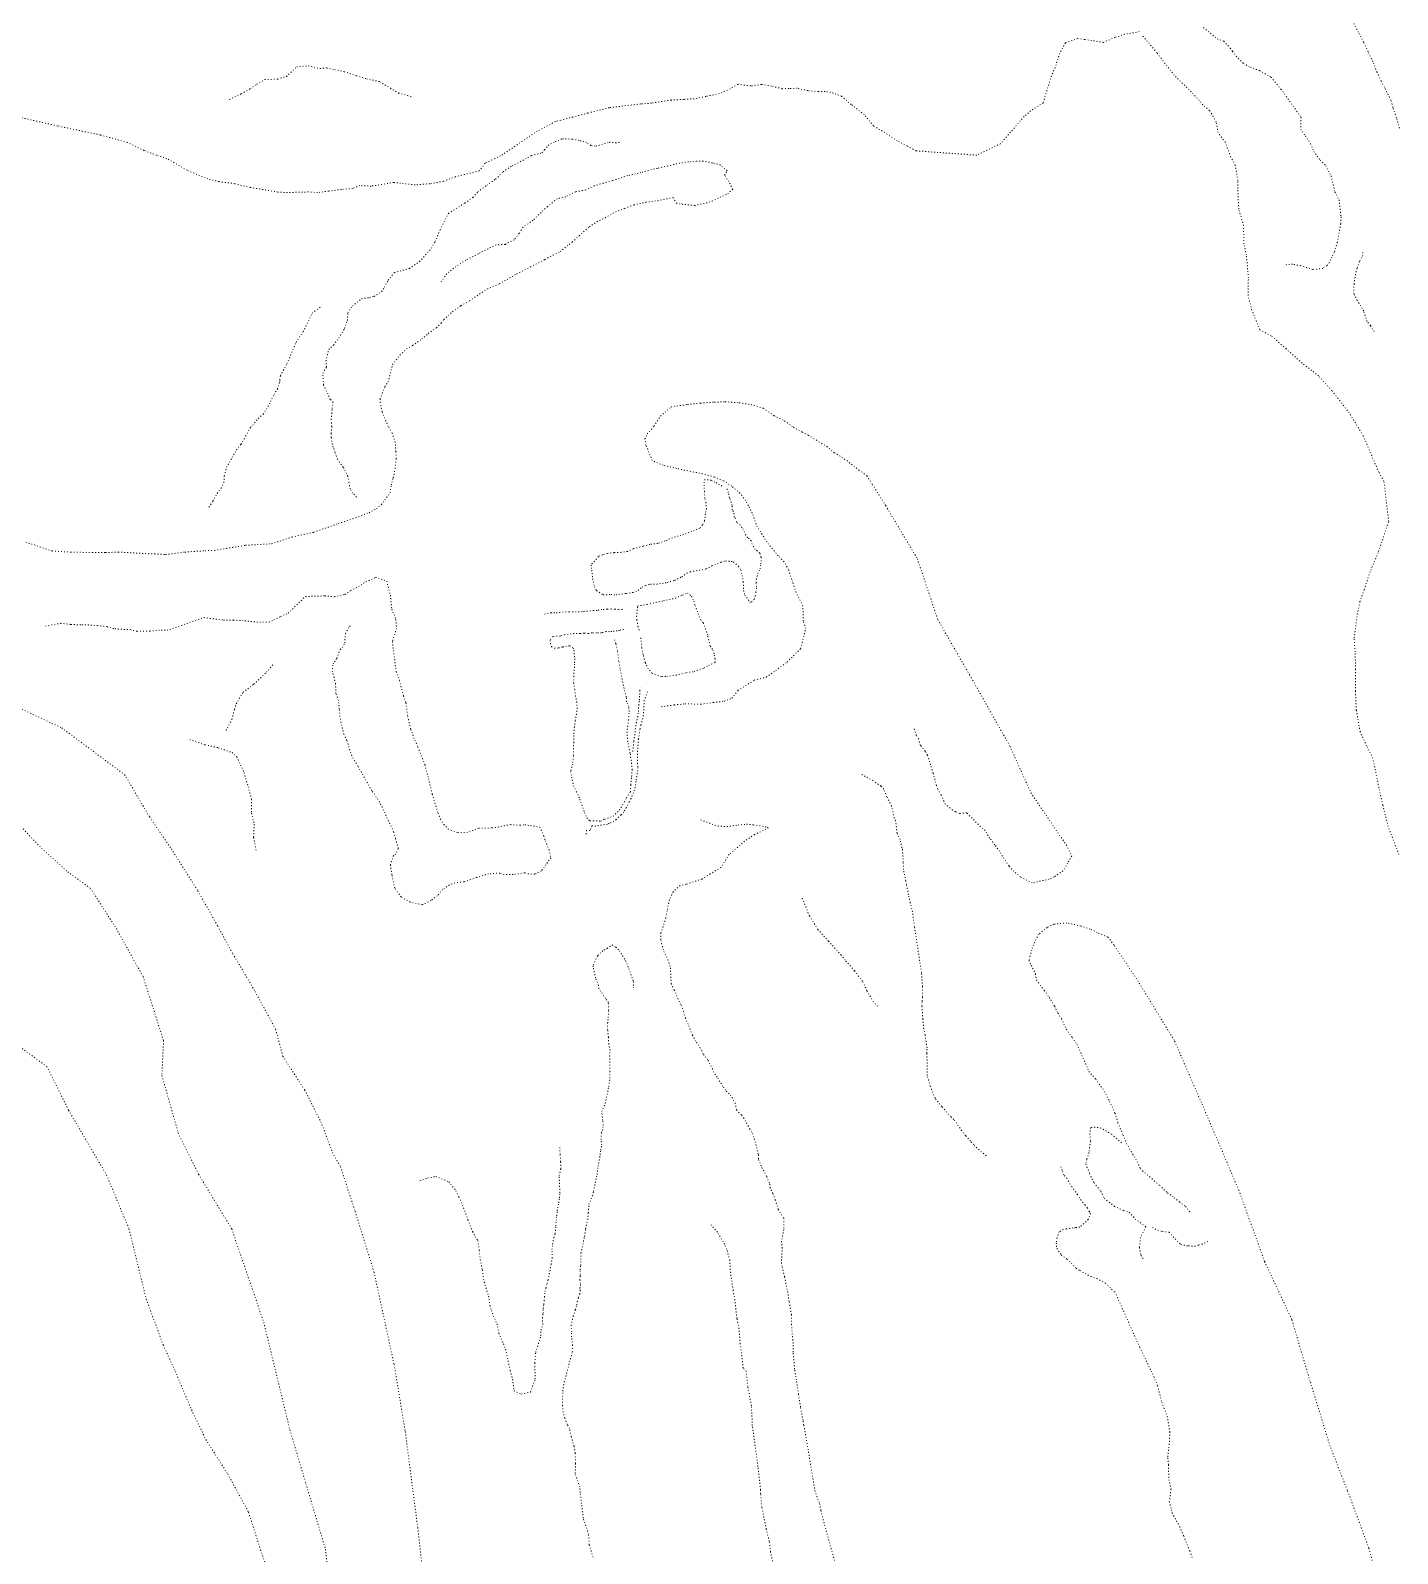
# Model space of a CAD drawing. Extents: x 682410 to 689460, y 7661803 to 7669124.
# Drawn here: x 687582.7 to 687742.1, y 7667044 to 7667221.7 of the extents above; entities that cross this region are included whole.
import ezdxf

# ---------------------------------------------------------------- set-up
doc = ezdxf.new("R2010")
doc.units = 0
doc.header["$MEASUREMENT"] = 0
doc.linetypes.add('DOT', pattern=[0.25, 0, -0.25])
doc.layers.add('02 TOE_Line', color=1, linetype='DOT', lineweight=20)

msp = doc.modelspace()

# ---------------------------------------------------------------- linework, layer by layer
at = {"layer": '02 TOE_Line'}
for points in [[(687712.01, 7667221.6, 4209.23), (687710.31, 7667221.29, 4209.42), (687709.17, 7667220.93, 4209.54), (687707.82, 7667220.35, 4209.76), (687705.62, 7667220.69, 4209.64), (687704.83, 7667220.79, 4209.58), (687703.38, 7667220.28, 4209.2), (687702.72, 7667219.06, 4209.08), (687702.19, 7667217.41, 4208.86), (687701.75, 7667216.43, 4208.77), (687700.79, 7667213.29, 4208.5), (687699.33, 7667212.36, 4208.41), (687698.58, 7667211.71, 4208.23), (687695.83, 7667208.53, 4208.05), (687693.05, 7667207.19, 4207.94), (687688.19, 7667207.53, 4208), (687685.96, 7667207.7, 4207.87), (687684.94, 7667208.26, 4207.87), (687683.77, 7667208.85, 4207.91), (687682.33, 7667209.82, 4207.79), (687680.99, 7667210.62, 4207.76), (687679.93, 7667211.93, 4207.81), (687678.41, 7667213.1, 4207.91), (687677.27, 7667214.06, 4208.11), (687676, 7667214.54, 4208.03), (687675.35, 7667214.62, 4208.16), (687674.56, 7667214.6, 4208.15), (687673.34, 7667214.72, 4207.91), (687672.11, 7667214.99, 4207.84), (687671.36, 7667214.97, 4207.74), (687671.14, 7667214.98, 4207.71), (687670.32, 7667214.94, 4207.75), (687669.11, 7667215.25, 4207.82), (687667.93, 7667215.44, 4207.99), (687666.68, 7667215.26, 4207.85), (687665.17, 7667215.47, 4207.69), (687664.29, 7667214.92, 4207.3), (687663.01, 7667214.37, 4206.96), (687661.45, 7667214.04, 4206.67), (687660.07, 7667213.77, 4206.48), (687658.88, 7667213.7, 4206.27), (687657.38, 7667213.62, 4206.19), (687655.09, 7667213.26, 4206.18), (687653.85, 7667213.16, 4206.07), (687652.1, 7667212.97, 4206.15), (687650.17, 7667212.73, 4206.07), (687647.68, 7667212.1, 4206.1), (687645.93, 7667211.64, 4205.94), (687644.52, 7667211.27, 4205.28), (687643.9, 7667211.11, 4205.09), (687641.79, 7667209.99, 4205.05), (687637.51, 7667207.12, 4204.59), (687636.83, 7667206.79, 4204.45), (687635.7, 7667206.24, 4204.22), (687635.02, 7667205.36, 4204.02), (687632.24, 7667204.67, 4203.87), (687630.83, 7667204.14, 4203.71), (687629.24, 7667203.86, 4203.6), (687627.54, 7667203.71, 4203.52), (687625.85, 7667203.91, 4203.29), (687625.05, 7667204, 4203.28), (687622.39, 7667203.57, 4203.51), (687621.09, 7667203.64, 4203.09), (687620.24, 7667203.31, 4202.96), (687618.94, 7667203.18, 4202.69), (687617.47, 7667203, 4202.63), (687616.16, 7667202.82, 4202.59), (687615.09, 7667202.9, 4202.4), (687612.65, 7667202.83, 4202.49), (687611.52, 7667202.88, 4202.44), (687608.3, 7667203.42, 4202.34), (687606.49, 7667203.86, 4202.27), (687604.67, 7667204.1, 4202.26), (687603.37, 7667204.41, 4201.91), (687600.94, 7667205.42, 4201.97), (687598.57, 7667206.81, 4201.75), (687597.38, 7667207.17, 4201.77), (687595.91, 7667207.75, 4201.72), (687593.98, 7667208.67, 4201.71), (687590.82, 7667209.55, 4201.35), (687585.83, 7667210.6, 4200.93), (687578.66, 7667212.23, 4200.85)], [(687742.28, 7667125.59, 4211.6), (687741.04, 7667128.86, 4211.49), (687740.4, 7667131.38, 4211.28), (687739.96, 7667133.39, 4211.12), (687739.25, 7667136.82, 4210.8), (687738.52, 7667138.26, 4210.79), (687737.77, 7667139.91, 4210.69), (687737.32, 7667142.44, 4210.53), (687737.22, 7667144.65, 4210.32), (687737.24, 7667147.19, 4210.38), (687737.18, 7667149.23, 4210.44), (687737.07, 7667150.84, 4210.06), (687737.44, 7667153.61, 4209.9), (687737.75, 7667155.08, 4210.02), (687738.23, 7667156.51, 4210.25), (687739, 7667158.77, 4210.21), (687739.92, 7667160.96, 4209.8), (687741.1, 7667164.46, 4209.56), (687740.54, 7667169.16, 4209.23), (687739.95, 7667170.19, 4209.69), (687738.12, 7667174.45, 4209.7), (687736.5, 7667177.13, 4209.4), (687734.48, 7667179.71, 4209.2), (687732.92, 7667181.44, 4209.04), (687730.99, 7667182.93, 4209.11), (687729.13, 7667184.6, 4208.87), (687727.4, 7667186.11, 4208.6), (687726.05, 7667186.82, 4208.73), (687725.14, 7667189.11, 4208.58), (687724.69, 7667190.82, 4208.71), (687724.73, 7667192.86, 4208.11), (687724.51, 7667195.55, 4208.23), (687724.2, 7667196.83, 4208.35), (687724.17, 7667198.97, 4208.43), (687723.61, 7667200.89, 4208.91), (687723.49, 7667203.31, 4209.12), (687723.52, 7667204.23, 4208.98), (687723.19, 7667206.01, 4209), (687722.67, 7667206.99, 4208.99), (687722.04, 7667208.7, 4209.17), (687721.2, 7667209.82, 4209.12), (687720.97, 7667211.07, 4208.99), (687720.21, 7667212.41, 4209.09), (687719.41, 7667213.07, 4209.08), (687719.01, 7667213.57, 4209.24), (687717.56, 7667215.08, 4209), (687716.08, 7667216.51, 4209.11), (687714.07, 7667219.13, 4209.38), (687712.34, 7667221.19, 4209.21)], [(687719.49, 7667222.07, 4212.38), (687721.1, 7667220.77, 4213.18), (687721.88, 7667220.49, 4213.23), (687722.62, 7667219.68, 4212.82), (687722.88, 7667219.3, 4212.52), (687723.56, 7667218.47, 4212.11), (687724.17, 7667217.88, 4212.27), (687724.96, 7667217.44, 4212.84), (687726.04, 7667217.05, 4213.53), (687727.37, 7667216.28, 4214.36), (687728.53, 7667214.9, 4214.4), (687730.87, 7667211.62, 4214.63), (687730.84, 7667210.24, 4214.27), (687731.38, 7667209.43, 4214.28), (687731.98, 7667208.53, 4213.96), (687732.36, 7667207.63, 4213.67), (687733.1, 7667206.62, 4213.63), (687733.77, 7667205.96, 4213.77), (687734.37, 7667204.77, 4213.99), (687734.83, 7667202.88, 4213.87), (687735.31, 7667201.96, 4213.94), (687735.55, 7667199.99, 4213.51), (687735.51, 7667199.16, 4213.3), (687735.1, 7667197.02, 4212.25), (687734.75, 7667195.85, 4211.66), (687734.47, 7667195.3, 4211.37), (687734.17, 7667194.65, 4211.23), (687733.87, 7667194.28, 4211.23), (687733.42, 7667193.97, 4211.15), (687732.24, 7667193.86, 4210.7), (687730.83, 7667194.29, 4209.76), (687729.88, 7667194.46, 4209.23), (687729.13, 7667194.41, 4209.08)], [(687737.03, 7667222.56, 4219.7), (687737.65, 7667221.38, 4219.69), (687738.21, 7667220.31, 4219.68), (687738.75, 7667219.13, 4219.69), (687739.31, 7667217.94, 4219.67), (687739.71, 7667216.9, 4219.66), (687740.22, 7667215.83, 4219.63), (687740.69, 7667214.96, 4219.55), (687741.38, 7667213.54, 4219.5), (687741.62, 7667212.67, 4219.5), (687742.03, 7667211.45, 4219.48), (687742.37, 7667210.34, 4219.46)], [(687605.86, 7667213.7, 4210.2), (687607.25, 7667214.34, 4210.41), (687608.32, 7667214.95, 4210.49), (687609.08, 7667215.47, 4210.34), (687609.99, 7667216.01, 4210.18), (687611.51, 7667216.06, 4210.68), (687612.52, 7667216.38, 4210.72), (687613.73, 7667217.49, 4209.88), (687615.07, 7667217.61, 4209.79), (687616.44, 7667217.29, 4210.17), (687617.24, 7667217.36, 4209.92), (687618.16, 7667217.17, 4209.85), (687619.26, 7667216.93, 4209.7), (687620.7, 7667216.46, 4209.82), (687621.9, 7667216.09, 4210.11), (687623.43, 7667215.76, 4210.17), (687624.65, 7667214.99, 4210.41), (687625.61, 7667214.44, 4210.55), (687626.64, 7667214.16, 4210.7), (687627.3, 7667213.93, 4210.79)], [(687620.7, 7667167.29, 4203.65), (687620.28, 7667167.76, 4203.64), (687619.96, 7667168.24, 4203.63), (687619.82, 7667168.99, 4203.61), (687619.67, 7667169.72, 4203.69), (687619.39, 7667170.34, 4203.67), (687619.14, 7667170.78, 4203.64), (687618.72, 7667171.36, 4203.62), (687618.48, 7667171.72, 4203.58), (687618.19, 7667172.53, 4203.59), (687617.98, 7667173.13, 4203.56), (687617.89, 7667173.43, 4203.54), (687617.75, 7667174.25, 4203.56), (687617.75, 7667174.72, 4203.59), (687617.82, 7667175.55, 4203.57), (687617.77, 7667175.95, 4203.56), (687617.73, 7667176.32, 4203.56), (687617.82, 7667177.06, 4203.57), (687617.85, 7667177.62, 4203.65), (687617.96, 7667178.33, 4203.39), (687617.64, 7667178.7, 4203.26), (687616.86, 7667180.39, 4202.81), (687616.76, 7667181.75, 4203.04), (687617.2, 7667182.46, 4202.6), (687617.14, 7667183.16, 4202.73), (687617.29, 7667183.87, 4202.64), (687617.46, 7667184.51, 4202.97), (687618.02, 7667185.03, 4202.91), (687618.43, 7667185.59, 4202.71), (687618.84, 7667186.16, 4202.7), (687619.31, 7667186.97, 4202.96), (687619.64, 7667187.9, 4203.07), (687619.69, 7667188.8, 4203.05), (687620.22, 7667189.6, 4202.99), (687621.3, 7667190.44, 4202.94), (687622.23, 7667190.58, 4202.99), (687622.75, 7667190.71, 4203.03), (687623.63, 7667191.26, 4203.06), (687623.96, 7667191.79, 4203.1), (687624.39, 7667192.6, 4203.16), (687625.11, 7667193.48, 4203.2), (687626.87, 7667193.97, 4203.49), (687628.05, 7667194.77, 4203.54), (687629.44, 7667196.33, 4203.52), (687629.86, 7667197.1, 4203.74), (687630.45, 7667198.48, 4203.71), (687631.43, 7667200.4, 4203.71), (687633.35, 7667201.6, 4203.86), (687634.27, 7667202.25, 4203.99), (687634.86, 7667202.9, 4204.16), (687635.89, 7667203.69, 4204.26), (687636.93, 7667204.39, 4204.36), (687637.8, 7667205.25, 4204.51), (687638.85, 7667205.95, 4204.65), (687640.09, 7667206.58, 4204.73), (687641.1, 7667207.14, 4204.86), (687642.33, 7667207.45, 4205.03), (687642.63, 7667207.82, 4204.98), (687643.06, 7667208.33, 4205.02), (687643.89, 7667208.79, 4205.08), (687644.74, 7667209.11, 4205.01), (687645.89, 7667209.06, 4205.13), (687646.79, 7667208.87, 4205.23), (687647.46, 7667208.71, 4205.32), (687647.65, 7667208.56, 4205.34), (687648.08, 7667208.31, 4205.37), (687648.64, 7667208.23, 4205.5), (687650.18, 7667208.71, 4205.57), (687650.93, 7667208.61, 4205.78), (687651.55, 7667208.7, 4205.88)], [(687582.11, 7667162.04, 4194.1), (687585.19, 7667161.01, 4194.63), (687587.36, 7667160.88, 4195.11), (687589.88, 7667160.82, 4195.64), (687591.44, 7667160.82, 4196.06), (687592.9, 7667160.88, 4196.26), (687596.4, 7667160.68, 4196.98), (687597.14, 7667160.66, 4197.15), (687598.43, 7667160.6, 4197.46), (687600.68, 7667160.87, 4197.96), (687603.03, 7667161.04, 4198.39), (687604.13, 7667161.07, 4198.62), (687607.75, 7667161.67, 4199.35), (687610.79, 7667161.84, 4199.89), (687613.19, 7667162.63, 4200.44), (687615.72, 7667163.19, 4200.94), (687618.59, 7667164.2, 4201.66), (687620.59, 7667164.89, 4201.83), (687622.16, 7667165.47, 4202.04), (687623.05, 7667165.95, 4202.2), (687623.58, 7667166.41, 4202.38), (687624.61, 7667167.78, 4202.7), (687624.74, 7667168.69, 4202.78), (687624.98, 7667169.55, 4202.98), (687625.21, 7667170.62, 4203.24), (687625.32, 7667171.79, 4203.39), (687625.29, 7667172.63, 4203.53), (687625.22, 7667173.67, 4203.71), (687624.85, 7667174.75, 4203.95), (687624.41, 7667175.53, 4204.16), (687623.99, 7667176.49, 4204.1), (687623.68, 7667177.25, 4204.08), (687623.47, 7667178.31, 4204.04), (687623.44, 7667178.74, 4204.04), (687624.02, 7667180.18, 4203.93), (687624.38, 7667180.73, 4203.96), (687624.91, 7667182.75, 4204.08), (687625.76, 7667183.87, 4204.14), (687626.54, 7667184.58, 4204.21), (687627.25, 7667184.99, 4204.29), (687628.33, 7667185.74, 4204.46), (687629.07, 7667186.4, 4204.6), (687630.02, 7667187.04, 4204.54), (687630.58, 7667187.6, 4204.59), (687630.89, 7667188.01, 4204.63), (687631.91, 7667188.92, 4204.68), (687632.88, 7667189.62, 4204.75), (687633.89, 7667190.19, 4204.89), (687635.04, 7667190.98, 4205.01), (687635.96, 7667191.58, 4205.09), (687637.37, 7667192.18, 4205.22), (687638.26, 7667192.69, 4205.22), (687639.38, 7667193.33, 4205.38), (687640.99, 7667194.15, 4205.53), (687642.68, 7667195.02, 4205.55), (687643.62, 7667195.52, 4205.64), (687644.47, 7667195.94, 4205.6), (687645.51, 7667196.77, 4205.57), (687645.87, 7667197.05, 4205.53), (687646.66, 7667197.79, 4205.59), (687647.87, 7667198.83, 4205.75), (687648.74, 7667199.43, 4205.77), (687649.7, 7667199.89, 4205.86), (687650.91, 7667200.57, 4206.02), (687651.97, 7667200.98, 4206.14), (687653.05, 7667201.39, 4206.24), (687654.44, 7667201.69, 4206.33), (687655.83, 7667201.88, 4206.4), (687657.62, 7667202.24, 4206.67), (687658.02, 7667201.57, 4206.62), (687658.66, 7667201.47, 4206.56), (687660.13, 7667201.31, 4206.56), (687661.49, 7667201.61, 4206.56), (687662.18, 7667201.82, 4206.5), (687663.11, 7667202.28, 4206.66), (687664, 7667202.66, 4206.67), (687664.59, 7667203.22, 4206.66), (687664.13, 7667204.1, 4206.59), (687663.64, 7667204.84, 4206.66), (687663.94, 7667205.36, 4207.03), (687663.13, 7667206.05, 4206.89), (687662.21, 7667206.29, 4206.89), (687661.12, 7667206.5, 4207.22), (687660.37, 7667206.47, 4207.4), (687659.43, 7667206.41, 4207.39), (687658.42, 7667206.27, 4207.34), (687657.02, 7667205.93, 4207.24), (687655.79, 7667205.65, 4207.33), (687655.11, 7667205.51, 4207.3), (687653.88, 7667205.16, 4207.12), (687653.26, 7667205, 4207.1), (687652.32, 7667204.8, 4206.97), (687651.34, 7667204.48, 4206.87), (687650.56, 7667204.22, 4206.83), (687649.48, 7667203.92, 4206.6), (687648.43, 7667203.63, 4206.5), (687647.43, 7667203.13, 4206.42), (687646.25, 7667202.92, 4206.2), (687645.1, 7667202.32, 4206.06), (687644.1, 7667202.11, 4205.86), (687642.97, 7667201.19, 4205.75), (687642.69, 7667200.96, 4205.69), (687642.22, 7667200.49, 4205.78), (687641.28, 7667199.6, 4205.71), (687640.12, 7667198.78, 4205.53), (687639.67, 7667198.05, 4205.55), (687639.08, 7667197.31, 4205.73), (687638.04, 7667196.77, 4205.7), (687636.98, 7667196.73, 4205.53), (687634.92, 7667195.69, 4205.7), (687633.45, 7667194.94, 4205.48), (687632.02, 7667193.99, 4205.31), (687631.23, 7667193.34, 4205.33), (687630.56, 7667192.42, 4205.47)], [(687739.4, 7667186.6, 4218.24), (687738.96, 7667187.32, 4218.16), (687738.56, 7667187.79, 4218.15), (687738.18, 7667189, 4218.07), (687737.42, 7667190.25, 4217.82), (687737.02, 7667191.03, 4217.88), (687737.06, 7667192.16, 4217.92), (687737.21, 7667193.2, 4218), (687737.41, 7667194.02, 4218.24), (687737.73, 7667194.85, 4218.27), (687738.03, 7667195.4, 4218.41), (687738.13, 7667196.11, 4218.41)], [(687603.49, 7667166.11, 4201.58), (687603.95, 7667166.83, 4201.66), (687604.46, 7667167.73, 4201.7), (687604.9, 7667168.34, 4201.7), (687605.22, 7667168.96, 4201.79), (687605.28, 7667169.77, 4201.87), (687605.54, 7667170.77, 4201.83), (687606.19, 7667171.92, 4201.79), (687606.7, 7667172.79, 4201.79), (687607.22, 7667173.45, 4201.84), (687607.6, 7667174.09, 4201.87), (687607.93, 7667174.71, 4201.99), (687608.36, 7667175.44, 4202.06), (687609.24, 7667176.46, 4202.07), (687609.82, 7667176.97, 4202.02), (687610.2, 7667177.56, 4202.08), (687610.68, 7667178.43, 4202.11), (687611.08, 7667179.27, 4202.17), (687611.47, 7667179.89, 4202.24), (687611.77, 7667180.8, 4202.16), (687611.76, 7667180.97, 4202.18), (687611.82, 7667181.46, 4202.19), (687612.59, 7667182.87, 4202.24), (687613.66, 7667185.35, 4202.32), (687614.46, 7667186.59, 4202.44), (687615.54, 7667188.75, 4202.55), (687616.65, 7667189.61, 4202.6)], [(687656.25, 7667142.83, 4202.26), (687657.76, 7667143.04, 4202.34), (687659.03, 7667143.17, 4202.4), (687660.86, 7667143.14, 4202.46), (687662.32, 7667143.31, 4202.26), (687663.6, 7667143.49, 4202.17), (687664.48, 7667143.82, 4202.32), (687665.19, 7667144.74, 4202.47), (687667.1, 7667145.93, 4202.63), (687668.5, 7667146.29, 4203.02), (687669.61, 7667147.06, 4202.94), (687670.93, 7667148.05, 4202.65), (687672.52, 7667149.62, 4202.63), (687673.1, 7667151.95, 4202.51), (687672.82, 7667152.82, 4202.45), (687672.76, 7667154.59, 4202.45), (687671.99, 7667156.17, 4202.67), (687671.58, 7667157.36, 4202.68), (687671.1, 7667158.83, 4202.66), (687670.55, 7667159.76, 4202.48), (687669.88, 7667160.46, 4202.42), (687668.57, 7667162.06, 4202.67), (687667.45, 7667163.82, 4203.06), (687666.84, 7667165.43, 4203.56), (687666.41, 7667166.31, 4203.59), (687666.09, 7667166.91, 4203.62), (687665.43, 7667167.75, 4203.56), (687664.47, 7667168.56, 4203.48), (687663.51, 7667169.19, 4203.51), (687662.43, 7667169.64, 4203.55), (687661.07, 7667170.01, 4203.66), (687659.68, 7667170.29, 4203.82), (687658.06, 7667170.63, 4203.88), (687656.47, 7667171.01, 4204.11), (687655.2, 7667171.56, 4204.14), (687654.46, 7667173.35, 4204.52), (687654.35, 7667174.08, 4204.73), (687654.62, 7667174.66, 4205), (687655.39, 7667175.58, 4205.35), (687656.16, 7667176.73, 4205.65), (687657.39, 7667177.82, 4205.92), (687659.31, 7667178.1, 4206.28), (687660.83, 7667178.26, 4206.48), (687662.46, 7667178.37, 4206.71), (687663.71, 7667178.42, 4206.89), (687665.35, 7667178.3, 4207.13), (687667.06, 7667178.01, 4207.3), (687668.17, 7667177.65, 4207.39), (687669.43, 7667176.77, 4207.67), (687670.63, 7667176.18, 4207.71), (687671.68, 7667175.44, 4207.8), (687672.7, 7667174.88, 4207.89), (687673.4, 7667174.51, 4207.97), (687674.34, 7667173.94, 4208.06), (687675.55, 7667173.2, 4208.22), (687676.43, 7667172.46, 4208.25), (687677.32, 7667171.97, 4208.48), (687679.31, 7667170.45, 4208.58), (687680.23, 7667169.78, 4208.61), (687680.88, 7667168.78, 4208.76), (687681.63, 7667167.56, 4208.79), (687682.43, 7667166.29, 4209.15), (687686.12, 7667160.1, 4209.61), (687688.51, 7667152.99, 4210.2), (687692.39, 7667146.24, 4210.86), (687696.93, 7667138.21, 4211.51), (687699.36, 7667132.79, 4211.9), (687703.5, 7667126.69, 4212.03), (687704.13, 7667125.41, 4212.15), (687703.64, 7667124.58, 4212.24), (687703.3, 7667123.97, 4212.3), (687703.1, 7667123.68, 4212.31), (687702.07, 7667122.98, 4212.49), (687701.51, 7667122.71, 4212.61), (687699.51, 7667122.28, 4213.11), (687698.14, 7667122.98, 4212.95), (687697.37, 7667123.63, 4212.95), (687696.81, 7667124.26, 4212.99), (687696.04, 7667125.39, 4212.71), (687695.7, 7667125.97, 4212.62), (687695.16, 7667126.74, 4212.65), (687694.54, 7667127.51, 4212.6), (687694.03, 7667128.39, 4212.56), (687693.48, 7667128.84, 4212.59), (687691.89, 7667130.45, 4212.53), (687691.04, 7667130.39, 4212.47), (687690.55, 7667130.58, 4212.54), (687690.2, 7667130.79, 4212.56), (687689.37, 7667131.47, 4212.56), (687688.89, 7667132.55, 4212.34), (687688.5, 7667133.25, 4212.51), (687688.35, 7667133.65, 4212.45), (687688.17, 7667134.31, 4212.43), (687687.95, 7667135.11, 4212.54), (687687.66, 7667136.07, 4212.44), (687687.29, 7667137.2, 4212.43), (687687.03, 7667137.66, 4212.4), (687686.48, 7667138.33, 4212.55), (687686.25, 7667139.09, 4212.41), (687685.99, 7667139.48, 4212.42), (687685.71, 7667140.44, 4212.45)], [(687663.33, 7667168.58, 4203.56), (687662.51, 7667169.05, 4203.63), (687662.05, 7667169.26, 4203.67), (687661.34, 7667169.36, 4203.7), (687661.27, 7667169.05, 4203.66), (687661.24, 7667168.38, 4203.56), (687661.29, 7667167.96, 4203.55), (687661.34, 7667167.09, 4203.4), (687661.46, 7667166.69, 4203.28), (687661.51, 7667165.96, 4203.17), (687661.39, 7667165.34, 4203.11), (687661.38, 7667164.97, 4203.09), (687661.28, 7667164.5, 4203.08), (687661.06, 7667164.04, 4203.03), (687660.74, 7667163.65, 4203.01), (687659.81, 7667163.31, 4202.98), (687658.87, 7667162.93, 4203.05), (687658.23, 7667162.75, 4203.05), (687657.24, 7667162.42, 4203.08), (687656.69, 7667162.18, 4203.09), (687655.84, 7667161.89, 4203.07), (687654.93, 7667161.77, 4203.13), (687654.12, 7667161.57, 4203.06), (687652.97, 7667161.27, 4203.03), (687652.31, 7667160.96, 4202.99), (687651.57, 7667160.85, 4203.03), (687650.74, 7667160.81, 4202.91), (687649.95, 7667160.73, 4202.9), (687649.42, 7667160.56, 4202.9), (687648.91, 7667160.36, 4202.89), (687648.06, 7667159.39, 4202.84), (687648.15, 7667158.75, 4202.81), (687648.25, 7667157.75, 4202.75), (687648.45, 7667156.84, 4202.6), (687648.71, 7667156.38, 4202.55), (687649.48, 7667155.88, 4202.47), (687650.4, 7667155.94, 4202.51), (687650.97, 7667155.89, 4202.49), (687652.17, 7667156.05, 4202.45), (687652.94, 7667156.17, 4202.47), (687653.57, 7667156.41, 4202.51), (687654.02, 7667156.8, 4202.62), (687654.43, 7667156.99, 4202.68), (687654.99, 7667157.15, 4202.75), (687655.7, 7667157.12, 4202.7), (687656.36, 7667157.23, 4202.71), (687656.95, 7667157.33, 4202.73), (687657.81, 7667157.58, 4202.72), (687658.64, 7667157.99, 4202.76), (687659.2, 7667158.4, 4202.85), (687659.63, 7667158.57, 4202.88), (687661.5, 7667158.91, 4202.84), (687662.16, 7667159.27, 4202.88), (687663.21, 7667159.69, 4202.84), (687663.74, 7667159.84, 4202.83), (687664.16, 7667159.81, 4202.82), (687664.42, 7667159.78, 4202.81), (687664.69, 7667159.75, 4202.75), (687665.25, 7667159.22, 4202.7), (687665.54, 7667158.77, 4202.65), (687665.69, 7667158.16, 4202.58), (687665.81, 7667157.4, 4202.5), (687665.85, 7667156.39, 4202.44), (687665.99, 7667155.87, 4202.45), (687666.23, 7667155.59, 4202.45), (687666.56, 7667155.05, 4202.5), (687666.77, 7667155.04, 4202.5), (687667.08, 7667155.35, 4202.55), (687667.22, 7667155.77, 4202.59), (687667.29, 7667156.26, 4202.6), (687667.37, 7667156.85, 4202.62), (687667.3, 7667157.31, 4202.66), (687667.34, 7667157.71, 4202.66), (687667.52, 7667158.36, 4202.64), (687667.77, 7667158.91, 4202.54), (687667.85, 7667159.5, 4202.55), (687667.91, 7667159.8, 4202.57), (687667.91, 7667160.29, 4202.57), (687667.75, 7667160.77, 4202.6), (687667.42, 7667161.03, 4202.69), (687667.21, 7667161.19, 4202.74), (687666.85, 7667161.8, 4202.78), (687666.75, 7667162.2, 4202.75), (687666.32, 7667162.56, 4202.91), (687666.09, 7667162.88, 4202.95), (687665.81, 7667163.5, 4202.95), (687665.64, 7667163.72, 4202.99), (687665.45, 7667164.04, 4203.02), (687665.06, 7667164.32, 4203.14), (687665.01, 7667164.4, 4203.16), (687664.92, 7667164.82, 4203.18), (687664.77, 7667164.96, 4203.23), (687664.68, 7667165.62, 4203.3), (687664.5, 7667165.77, 4203.36), (687664.51, 7667166.33, 4203.31), (687664.4, 7667166.7, 4203.35), (687664.2, 7667167.22, 4203.42), (687664.07, 7667167.82, 4203.46), (687663.91, 7667168.27, 4203.47)], [(687584.42, 7667152.25, 4194.13), (687586.18, 7667152.57, 4194.48), (687587.39, 7667152.43, 4194.8), (687588.66, 7667152.38, 4195.15), (687589.38, 7667152.4, 4195.39), (687590.47, 7667152.3, 4195.66), (687591.62, 7667152.17, 4196.05), (687592.51, 7667151.91, 4196.23), (687594.3, 7667151.83, 4196.62), (687595.11, 7667151.63, 4196.9), (687596.59, 7667151.67, 4197.14), (687597.93, 7667151.78, 4197.44), (687598.6, 7667151.75, 4197.57), (687602.9, 7667153.23, 4198.23), (687605.19, 7667152.95, 4198.72), (687606.35, 7667152.94, 4198.93), (687607.69, 7667152.86, 4199.27), (687609.07, 7667152.7, 4199.62), (687610.5, 7667152.71, 4199.85), (687611.06, 7667152.98, 4200.01), (687611.86, 7667153.36, 4200.02), (687612.73, 7667153.75, 4200), (687614.75, 7667155.7, 4200.44), (687617.02, 7667155.77, 4200.8), (687618.14, 7667155.66, 4200.92), (687619.33, 7667155.94, 4201.13), (687620.04, 7667156.39, 4201.19), (687620.94, 7667156.85, 4201.33), (687621.49, 7667157.24, 4201.4), (687622.93, 7667157.93, 4201.37), (687624.22, 7667157.49, 4201.55), (687624.65, 7667155.84, 4201.71), (687624.82, 7667154.21, 4201.51), (687625.29, 7667153.01, 4201.74), (687625.37, 7667151.97, 4201.87), (687624.89, 7667150.44, 4201.58), (687625.14, 7667148.38, 4201.57), (687625.32, 7667146.94, 4201.49), (687625.7, 7667145.9, 4201.51), (687626.18, 7667144.1, 4201.41), (687626.46, 7667143.29, 4201.48), (687626.67, 7667141.71, 4201.37), (687627.02, 7667140.2, 4201.36), (687627.51, 7667138.93, 4201.33), (687627.86, 7667138.12, 4201.37), (687628.69, 7667136.05, 4201.4), (687629.11, 7667134.44, 4201.43), (687629.54, 7667132.62, 4201.34), (687629.84, 7667131.59, 4201.28), (687630.21, 7667130.42, 4201.27), (687630.49, 7667129.71, 4201.27), (687630.88, 7667129.1, 4201.17), (687631.38, 7667128.57, 4201.17), (687632.5, 7667128.15, 4201.28), (687633.55, 7667128.16, 4201.43), (687634.96, 7667128.66, 4201.62), (687636.51, 7667128.69, 4201.7), (687637.21, 7667128.8, 4201.74), (687638.66, 7667129.08, 4201.85), (687639.78, 7667129, 4201.87), (687640.35, 7667129.05, 4201.93), (687641, 7667128.96, 4202.02), (687642.07, 7667128.79, 4201.81), (687642.55, 7667127.75, 4201.74), (687642.72, 7667127.19, 4201.79), (687643.16, 7667126.14, 4201.88), (687643.36, 7667125.22, 4201.83), (687642.8, 7667124.4, 4201.78), (687642.27, 7667123.69, 4201.81), (687641.49, 7667123.3, 4202.08), (687640.79, 7667123.33, 4202.24), (687640.3, 7667123.45, 4202.23), (687638.97, 7667123.27, 4202.1), (687637.91, 7667123.27, 4201.85), (687637.43, 7667123.43, 4201.9), (687636.11, 7667123.33, 4201.6), (687634.73, 7667122.92, 4201.29), (687634.69, 7667122.91, 4201.3), (687633.23, 7667122.4, 4200.86), (687632.17, 7667122.3, 4200.51), (687631.53, 7667122.04, 4200.3), (687630.74, 7667121.5, 4200.36), (687630.13, 7667120.78, 4200.14), (687629.4, 7667120.24, 4200.23), (687628.34, 7667119.72, 4199.96), (687626.96, 7667120.05, 4199.47), (687625.9, 7667120.64, 4199.07), (687625.16, 7667121.67, 4199.07), (687624.82, 7667123.23, 4199.33), (687624.65, 7667124.38, 4199.27), (687624.98, 7667125.4, 4199.44), (687625.19, 7667125.56, 4199.62), (687625.57, 7667126.32, 4200.28), (687625.26, 7667127.43, 4200.32), (687625.03, 7667128.23, 4200.29), (687623.4, 7667131.72, 4200.15), (687622.48, 7667133.04, 4199.88), (687620.87, 7667135.9, 4199.46), (687620.14, 7667137.11, 4199.29), (687619.57, 7667138.91, 4199.26), (687619.22, 7667139.62, 4199.41), (687618.89, 7667140.99, 4199.16), (687618.77, 7667141.68, 4199.43), (687618.69, 7667142.55, 4199.54), (687618.6, 7667143.55, 4199.84), (687618.3, 7667144.38, 4200.13), (687618.25, 7667145.53, 4199.91), (687618.08, 7667146.28, 4199.94), (687617.87, 7667146.9, 4199.88), (687617.97, 7667147.84, 4200.32), (687618.14, 7667148.06, 4200.56), (687618.39, 7667148.48, 4200.95), (687618.8, 7667149.51, 4201.08), (687619.07, 7667149.74, 4201.27), (687619.32, 7667150.25, 4201.98), (687619.41, 7667151.38, 4201.99), (687619.87, 7667152.2, 4202.2), (687620.05, 7667152.32, 4202.29)], [(687653.66, 7667151.78, 4199.99), (687653.55, 7667152.16, 4200), (687653.48, 7667152.52, 4200.01), (687653.39, 7667152.96, 4200.02), (687653.35, 7667153.33, 4200.03), (687653.48, 7667154.58, 4200.07), (687654.6, 7667154.78, 4200.1), (687656.51, 7667155.19, 4200.15), (687657.9, 7667155.5, 4200.18), (687658.73, 7667155.87, 4200.22), (687659.29, 7667156.09, 4200.24), (687659.78, 7667155.72, 4200.25), (687660.04, 7667155.15, 4200.27), (687660.19, 7667154.66, 4200.29), (687660.54, 7667153.69, 4200.31), (687660.85, 7667152.99, 4200.34), (687661.14, 7667152.61, 4200.35), (687661.4, 7667151.93, 4200.32), (687661.66, 7667151.3, 4200.29), (687661.67, 7667151.05, 4200.28), (687661.96, 7667149.91, 4200.23), (687662.28, 7667149.45, 4200.21), (687662.45, 7667148.87, 4200.19), (687662.52, 7667148.44, 4200.17), (687662.54, 7667148.1, 4200.15), (687662.52, 7667147.98, 4200.15), (687662.17, 7667147.85, 4200.13), (687661.66, 7667147.56, 4200.11), (687661.16, 7667147.33, 4200.09), (687659.98, 7667146.92, 4200.04), (687659.08, 7667146.78, 4200), (687658.03, 7667146.53, 4199.96), (687656.77, 7667146.35, 4199.91), (687656.24, 7667146.35, 4199.88), (687655.16, 7667146.74, 4199.84), (687654.73, 7667147.26, 4199.86), (687654.37, 7667148.02, 4199.88), (687654.13, 7667148.93, 4199.91), (687653.97, 7667149.73, 4199.93), (687653.85, 7667150.91, 4199.96)], [(687642.62, 7667153.65, 4202.38), (687643.37, 7667153.79, 4202.26), (687644, 7667153.79, 4202.19), (687644.37, 7667153.84, 4202.14), (687645.06, 7667153.92, 4202.04), (687645.5, 7667153.9, 4201.95), (687645.88, 7667153.92, 4201.89), (687646.57, 7667153.89, 4201.79), (687647.19, 7667153.94, 4201.72), (687647.56, 7667153.99, 4201.69), (687648.31, 7667154.05, 4201.59), (687648.88, 7667154.09, 4201.5), (687649.49, 7667154.19, 4201.46), (687649.97, 7667154.22, 4201.46), (687650.4, 7667154.24, 4201.45), (687650.84, 7667154.22, 4201.45), (687651.25, 7667154.16, 4201.45), (687651.65, 7667154.18, 4201.47), (687651.92, 7667154.24, 4201.49)], [(687651.87, 7667151.84, 4201.44), (687651.54, 7667151.79, 4201.44), (687651.37, 7667151.73, 4201.42), (687651.1, 7667151.69, 4201.41), (687650.47, 7667151.61, 4201.42), (687650.2, 7667151.59, 4201.42), (687649.79, 7667151.61, 4201.44), (687649.27, 7667151.46, 4201.46), (687648.7, 7667151.47, 4201.51), (687648.17, 7667151.47, 4201.57), (687647.75, 7667151.38, 4201.61), (687647.25, 7667151.43, 4201.64), (687646.78, 7667151.37, 4201.69), (687646.09, 7667151.38, 4201.8), (687644.98, 7667151.24, 4202), (687644.46, 7667151.07, 4202.08), (687643.57, 7667151.03, 4202.2), (687643.27, 7667150.57, 4202.27), (687643.34, 7667150.25, 4202.25), (687643.45, 7667149.85, 4202.26), (687643.78, 7667149.67, 4202.26), (687644.27, 7667149.69, 4202.25), (687644.78, 7667149.81, 4202.24), (687645.1, 7667149.88, 4202.21), (687645.57, 7667149.95, 4202.2), (687645.97, 7667149.68, 4202.23), (687646.06, 7667149.42, 4202.24), (687646.15, 7667148.41, 4202.26), (687646.14, 7667147.82, 4202.27), (687646.04, 7667146.37, 4202.21), (687646.02, 7667145.62, 4202.25), (687646.15, 7667144.86, 4202.24), (687646.23, 7667144.13, 4202.23), (687646.38, 7667143.42, 4202.25), (687646.44, 7667142.69, 4202.27), (687646.37, 7667141.98, 4202.27), (687646.21, 7667141.22, 4202.27), (687646.11, 7667140.48, 4202.28), (687646.05, 7667139.47, 4202.29), (687646.04, 7667138.7, 4202.29), (687646, 7667137.97, 4202.3), (687646.01, 7667137.11, 4202.27), (687645.92, 7667136.14, 4202.22), (687645.68, 7667135.29, 4202.14), (687645.81, 7667134.63, 4202.06), (687646, 7667133.61, 4201.84), (687646.35, 7667132.91, 4201.84), (687646.76, 7667132.04, 4201.86), (687647.31, 7667130.47, 4201.98), (687647.57, 7667129.88, 4201.79), (687647.92, 7667129.52, 4201.57), (687648.32, 7667129.53, 4201.44), (687649.19, 7667129.49, 4201.43), (687649.65, 7667129.73, 4201.45), (687650.64, 7667130.05, 4201.43), (687651.36, 7667130.78, 4201.44), (687651.95, 7667131.73, 4201.45), (687652.19, 7667132.21, 4201.44), (687652.64, 7667132.9, 4201.44), (687652.7, 7667133.74, 4201.44), (687652.79, 7667134.71, 4201.47), (687652.86, 7667135.49, 4201.47), (687652.62, 7667137.43, 4201.45), (687652.33, 7667138.74, 4201.49), (687652.25, 7667139.79, 4201.5), (687652.33, 7667140.52, 4201.66), (687652.44, 7667141.3, 4201.65), (687652.5, 7667142.28, 4201.79), (687652.44, 7667142.85, 4201.88), (687652.2, 7667143.41, 4202.11), (687652.17, 7667143.96, 4202.21), (687651.83, 7667145.33, 4202.17), (687651.44, 7667147.29, 4202.19), (687651.29, 7667148.14, 4202.19), (687651.13, 7667149.39, 4202.12), (687650.94, 7667150.22, 4202.07), (687650.72, 7667150.81, 4202.08)], [(687605.49, 7667140.07, 4192.06), (687606.17, 7667141.37, 4192.86), (687606.46, 7667142.53, 4193.67), (687606.67, 7667143.19, 4194.13), (687607.46, 7667144.52, 4195.24), (687608.73, 7667145.46, 4196.25), (687610.19, 7667146.85, 4197.35), (687611.07, 7667147.9, 4198.22)], [(687654.65, 7667144.59, 4201.39), (687654.26, 7667143.6, 4201.43), (687654.22, 7667142.54, 4201.49), (687654.09, 7667141.48, 4201.52), (687653.87, 7667140.69, 4201.52), (687653.76, 7667140.19, 4201.55), (687653.6, 7667139.07, 4201.65), (687653.57, 7667138.73, 4201.69), (687653.48, 7667137.68, 4201.6), (687653.47, 7667136.25, 4201.57), (687653.53, 7667135.76, 4201.53), (687653.3, 7667134.11, 4201.51), (687653.2, 7667133.44, 4201.49), (687653, 7667132.79, 4201.47), (687652.72, 7667132.14, 4201.47), (687652.52, 7667131.71, 4201.49), (687652.16, 7667131.06, 4201.48), (687651.87, 7667130.55, 4201.46), (687651.56, 7667130.22, 4201.45), (687651.3, 7667129.98, 4201.46), (687651, 7667129.66, 4201.45), (687650.71, 7667129.46, 4201.44), (687650.19, 7667129.23, 4201.45), (687649.97, 7667129.12, 4201.46), (687649.62, 7667129.09, 4201.46), (687648.9, 7667128.97, 4201.43), (687648.61, 7667128.91, 4201.43), (687648.17, 7667128.94, 4201.48), (687647.93, 7667128.4, 4201.58), (687647.54, 7667128.42, 4201.73), (687647.47, 7667127.87, 4201.72)], [(687652.92, 7667137.63, 4201.47), (687653.05, 7667138.84, 4201.48), (687653.16, 7667139.52, 4201.45), (687653.21, 7667140.24, 4201.43), (687653.34, 7667140.94, 4201.42), (687653.5, 7667141.65, 4201.44), (687653.58, 7667142.28, 4201.43), (687653.62, 7667143.02, 4201.46), (687653.7, 7667143.6, 4201.49), (687653.73, 7667144.27, 4201.55), (687653.74, 7667144.69, 4201.57), (687653.79, 7667145.04, 4201.62)], [(687580.11, 7667143.28, 4180.89), (687586.32, 7667140.36, 4180.45), (687589.98, 7667137.64, 4180.45), (687593.65, 7667134.91, 4180.44), (687596.58, 7667129.96, 4180.44), (687599.1, 7667126.24, 4180.43), (687602.2, 7667121.34, 4180.56), (687604.51, 7667117.24, 4180.36), (687606.27, 7667114.02, 4180.39), (687608.87, 7667109.61, 4180.33), (687611.27, 7667105.19, 4180.14), (687612.11, 7667102.04, 4180.27), (687614.65, 7667098.12, 4180.57), (687616.55, 7667094.4, 4180.42), (687617.89, 7667090.83, 4180.36), (687618.83, 7667089.16, 4180.47), (687620.54, 7667083.96, 4180.63), (687622.75, 7667076.86, 4180.4), (687625.08, 7667066.09, 4180.44), (687626.39, 7667058.26, 4180.7), (687627.84, 7667047.05, 4180.66), (687628.97, 7667037.36, 4180.37)], [(687601.24, 7667139, 4190.63), (687603.04, 7667138.39, 4191), (687604.58, 7667138.05, 4190.84), (687606.19, 7667137.49, 4191.1), (687606.75, 7667136.98, 4191.36), (687607.58, 7667135.14, 4191.74), (687608.07, 7667133.49, 4191.81), (687608.45, 7667132.04, 4191.59), (687608.46, 7667130.41, 4191.38), (687608.77, 7667129.13, 4191.23), (687608.7, 7667127.57, 4191.29), (687609, 7667126.01, 4191.25)], [(687694.14, 7667090.45, 4211.64), (687693.31, 7667091.13, 4211.37), (687692.69, 7667091.74, 4211.21), (687692.32, 7667092.16, 4211.15), (687691.73, 7667092.81, 4211.07), (687691.3, 7667093.37, 4211.03), (687690.39, 7667094.67, 4210.84), (687690, 7667095.01, 4210.66), (687688.97, 7667096.18, 4210.31), (687688.18, 7667097.17, 4210.03), (687687.62, 7667098.56, 4209.97), (687687.28, 7667099.82, 4209.92), (687687.23, 7667102.43, 4209.43), (687687.25, 7667103.04, 4209.36), (687687.14, 7667103.76, 4209.4), (687687.02, 7667104.55, 4209.48), (687686.86, 7667105.26, 4209.44), (687686.76, 7667106.39, 4209.53), (687686.65, 7667107.96, 4209.52), (687686.68, 7667108.48, 4209.5), (687686.72, 7667109.02, 4209.5), (687686.71, 7667110.21, 4209.65), (687686.6, 7667111.82, 4209.59), (687685.78, 7667117.18, 4209.59), (687685.54, 7667118.91, 4209.59), (687685.3, 7667119.97, 4209.53), (687685.07, 7667120.9, 4209.47), (687684.86, 7667122.09, 4209.43), (687684.77, 7667122.52, 4209.38), (687684.5, 7667123.83, 4209.38), (687684.48, 7667124.68, 4209.38), (687684.38, 7667126.17, 4209.32), (687684.32, 7667126.38, 4209.3), (687684.1, 7667127.33, 4209.24), (687683.75, 7667128.1, 4209.19), (687683.58, 7667129.57, 4209.12), (687683.42, 7667129.84, 4209.09), (687683.1, 7667131.26, 4208.89), (687682.93, 7667131.58, 4208.87), (687682.57, 7667132.32, 4208.92), (687682.2, 7667133.22, 4208.76), (687681.86, 7667133.58, 4208.69), (687680.93, 7667134.21, 4208.63), (687680.05, 7667134.71, 4208.54), (687679.46, 7667135.02, 4208.48)], [(687580.6, 7667129.84, 4171.29), (687583.97, 7667126.31, 4171.04), (687587.02, 7667123.57, 4171.04), (687589.67, 7667121.64, 4171.04), (687592.69, 7667116.94, 4171.05), (687595.81, 7667111.34, 4171.16), (687598.19, 7667103.89, 4170.84), (687598, 7667099.8, 4170.47), (687599.91, 7667093.1, 4170.44), (687602.28, 7667088.28, 4170.57), (687606.15, 7667081.9, 4170.66), (687609.88, 7667071, 4170.82), (687612.93, 7667058.45, 4171.02), (687614.8, 7667052.18, 4170.75), (687617.08, 7667044.53, 4170.5), (687617.9, 7667037.35, 4170.64)], [(687660.86, 7667129.62, 4202.24), (687662.86, 7667128.9, 4202.22), (687663.91, 7667128.86, 4202.08), (687665.21, 7667129.03, 4202.1), (687666.19, 7667129.13, 4202.15), (687667, 7667129.05, 4202.46), (687668.59, 7667128.8, 4202.4), (687668.77, 7667128.71, 4202.42), (687667.11, 7667127.91, 4202.39), (687665.96, 7667127.14, 4202.4), (687664.16, 7667125.58, 4202.23), (687663.19, 7667124.08, 4202.24), (687661.97, 7667123.32, 4202.01), (687660.97, 7667122.72, 4202.02), (687659.15, 7667122.12, 4201.91), (687658.44, 7667121.97, 4201.92), (687657.62, 7667121.23, 4201.82), (687657.2, 7667120.29, 4201.98), (687656.93, 7667119.03, 4201.92), (687656.79, 7667118.18, 4202.02), (687656.2, 7667116.44, 4202.46), (687656.2, 7667115.57, 4202.85), (687656.55, 7667114.29, 4203.04), (687657.02, 7667113.32, 4203.14), (687657.32, 7667112.36, 4203.21), (687657.4, 7667110.53, 4203.15), (687657.75, 7667109.79, 4203.28), (687658.18, 7667108.8, 4203.21), (687658.56, 7667108.01, 4203.21), (687658.84, 7667107.28, 4203.33), (687659.06, 7667106.52, 4203.46), (687659.45, 7667105.61, 4203.49), (687659.89, 7667104.5, 4203.62), (687660.34, 7667103.68, 4203.65), (687660.97, 7667102.74, 4203.64), (687661.17, 7667102.24, 4203.73), (687661.73, 7667101.58, 4203.72), (687662.21, 7667100.59, 4203.77), (687662.5, 7667099.96, 4203.81), (687662.83, 7667099.5, 4203.87), (687663.49, 7667098.46, 4203.86), (687663.83, 7667097.97, 4203.83), (687664.31, 7667097.53, 4203.83), (687664.86, 7667096.61, 4203.73), (687665.02, 7667095.79, 4203.91), (687665.62, 7667095.18, 4203.73), (687665.85, 7667094.88, 4203.71), (687666.58, 7667093.57, 4203.8), (687666.9, 7667093.04, 4203.84), (687667.09, 7667092.41, 4203.85), (687667.38, 7667091.41, 4203.79), (687667.58, 7667090.55, 4203.77), (687667.6, 7667089.99, 4203.83), (687667.97, 7667089.06, 4203.78), (687668.57, 7667088.01, 4203.64), (687668.91, 7667087.12, 4203.7), (687668.93, 7667086.77, 4203.74), (687669.28, 7667086.03, 4203.75), (687669.55, 7667085.28, 4203.71), (687669.9, 7667084.17, 4203.68), (687670.26, 7667083.58, 4203.61), (687670.55, 7667083.14, 4203.58), (687670.54, 7667081.82, 4203.44), (687670.27, 7667080.47, 4203.44), (687670.36, 7667079.73, 4203.38), (687670.26, 7667077.99, 4203.29), (687670.36, 7667077.46, 4203.22), (687670.64, 7667076.3, 4203.15), (687670.98, 7667074.59, 4203.13), (687671.17, 7667073.38, 4203.24), (687671.44, 7667071.89, 4203.24), (687671.43, 7667070.77, 4203.24), (687671.59, 7667069, 4203.09), (687671.64, 7667068.33, 4203.03), (687671.64, 7667067.4, 4202.85), (687671.82, 7667065.42, 4202.77), (687672.04, 7667064.1, 4202.75), (687672.26, 7667062.6, 4202.79), (687672.5, 7667061.04, 4202.63), (687672.8, 7667059.47, 4202.58), (687672.88, 7667058.99, 4202.48), (687673.31, 7667056.57, 4202.46), (687674.17, 7667051.38, 4202.27), (687674.72, 7667049.86, 4202.27), (687674.87, 7667049.05, 4202.31), (687675.21, 7667047.68, 4202.33), (687676.45, 7667043.23, 4202.53)], [(687672.7, 7667120.48, 4207.21), (687673.54, 7667118.42, 4207.08), (687674.51, 7667116.85, 4207.27), (687675.75, 7667115.48, 4207.48), (687677.21, 7667113.89, 4207.83), (687677.79, 7667113.16, 4207.92), (687678.79, 7667112.01, 4208.12), (687679.76, 7667110.75, 4208.18), (687680.24, 7667109.69, 4208.31), (687680.95, 7667108.48, 4208.6), (687681.64, 7667107.7, 4208.74)], [(687741.26, 7667035.79, 4219.4), (687738.78, 7667044.67, 4218.6), (687736.28, 7667051.4, 4218), (687734.26, 7667056.56, 4217.55), (687731.93, 7667064.14, 4216.88), (687729.79, 7667071.35, 4216.06), (687726.62, 7667078.12, 4215.55), (687723.62, 7667086.41, 4214.54), (687719.25, 7667096.65, 4213.68), (687716.08, 7667103.92, 4213.1), (687711.7, 7667111.08, 4212.93), (687709.06, 7667115.03, 4212.68), (687708.31, 7667115.99, 4212.59), (687707.11, 7667116.48, 4212.84), (687706.26, 7667116.89, 4213.04), (687705.18, 7667117.24, 4213), (687704.5, 7667117.41, 4213.04), (687703.57, 7667117.61, 4213.01), (687702.03, 7667117.46, 4213.13), (687701.26, 7667117.07, 4213.2), (687700.28, 7667116.29, 4213.25), (687699.79, 7667115.36, 4213.35), (687699.46, 7667114.44, 4213.41), (687699.14, 7667113.22, 4213.36), (687699.41, 7667112.65, 4213.44), (687699.9, 7667111.66, 4213.21), (687700.01, 7667110.92, 4213.35), (687700.92, 7667109.72, 4213.21), (687701.5, 7667108.92, 4213.14), (687702.14, 7667107.89, 4213.08), (687702.51, 7667107.08, 4213.15), (687702.93, 7667106.44, 4213.2), (687703.49, 7667105.2, 4213.32), (687704.2, 7667104.22, 4213.16), (687704.75, 7667103.44, 4213.23), (687706.14, 7667100.28, 4213.28), (687706.93, 7667099.38, 4213.43), (687707.95, 7667097.94, 4213.43), (687708.54, 7667096.79, 4213.5), (687709.18, 7667095.41, 4213.49), (687709.51, 7667094.3, 4213.54), (687710.13, 7667092.86, 4213.6), (687710.52, 7667091.87, 4213.68), (687711.25, 7667090.61, 4213.87), (687711.59, 7667090.04, 4213.92), (687712.13, 7667088.96, 4214.14), (687712.4, 7667088.69, 4214.14), (687713.49, 7667087.75, 4214.31), (687714.38, 7667086.99, 4214.74), (687715.31, 7667086.11, 4215.19), (687716.08, 7667085.55, 4215.44), (687716.69, 7667085.06, 4215.81), (687717.41, 7667084.53, 4216.14), (687718, 7667083.78, 4216.5)], [(687648.3, 7667043.61, 4189.65), (687647.84, 7667045.07, 4189.63), (687647.77, 7667046.28, 4189.57), (687647.15, 7667048.17, 4189.68), (687646.96, 7667049.86, 4189.63), (687646.8, 7667051.17, 4189.73), (687646.75, 7667051.81, 4189.8), (687646.21, 7667053.37, 4189.83), (687646.25, 7667054.57, 4189.88), (687646.21, 7667055.76, 4189.92), (687646.08, 7667056.57, 4189.89), (687645.74, 7667057.68, 4189.89), (687645.54, 7667058.61, 4189.87), (687645.29, 7667059.08, 4189.91), (687644.99, 7667059.83, 4189.93), (687644.81, 7667060.52, 4189.98), (687644.72, 7667061.3, 4190.04), (687644.76, 7667062.98, 4190.17), (687644.85, 7667063.69, 4190.24), (687645.56, 7667066.39, 4190.75), (687645.87, 7667067.56, 4191.16), (687645.91, 7667068.33, 4191.38), (687645.78, 7667069.3, 4191.7), (687645.8, 7667069.89, 4191.95), (687645.72, 7667070.63, 4192.18), (687645.98, 7667071.7, 4192.51), (687646.23, 7667072.48, 4192.76), (687646.4, 7667073.01, 4192.94), (687646.44, 7667073.44, 4193.11), (687646.61, 7667073.89, 4193.34), (687646.73, 7667074.31, 4193.53), (687646.78, 7667074.65, 4193.65), (687646.79, 7667074.83, 4193.71), (687646.75, 7667075.01, 4193.79), (687646.84, 7667075.32, 4193.95), (687646.81, 7667075.52, 4194.02), (687646.76, 7667075.94, 4194.18), (687646.79, 7667076.4, 4194.37), (687646.81, 7667076.58, 4194.44), (687646.79, 7667077.15, 4194.67), (687646.85, 7667077.66, 4194.87), (687646.87, 7667078.32, 4195.13), (687646.87, 7667078.32, 4195.13), (687646.88, 7667079.09, 4195.38), (687647.3, 7667081.04, 4196.18), (687647.42, 7667081.93, 4196.5), (687647.67, 7667082.98, 4196.86), (687647.74, 7667083.79, 4197.24), (687647.8, 7667084.78, 4197.62), (687648.25, 7667085.79, 4197.91), (687648.35, 7667086.3, 4198.07), (687648.54, 7667087.3, 4198.42), (687648.76, 7667088.26, 4198.74), (687648.89, 7667089.22, 4198.99), (687648.94, 7667089.55, 4199.06), (687649.09, 7667090.28, 4199.26), (687649.12, 7667090.55, 4199.33), (687649.19, 7667091.11, 4199.48), (687649.31, 7667091.7, 4199.68), (687649.22, 7667092.33, 4199.83), (687649.27, 7667093.16, 4199.97), (687649.4, 7667093.39, 4200.05), (687649.49, 7667094, 4200.19), (687649.42, 7667094.56, 4200.32), (687649.3, 7667095.6, 4200.53), (687649.71, 7667096.55, 4200.71), (687650.12, 7667098.51, 4200.99), (687650.26, 7667099.48, 4201.2), (687650.23, 7667100.26, 4201.28), (687650.26, 7667101.33, 4201.33), (687650.22, 7667102.05, 4201.33), (687650.27, 7667102.74, 4201.4), (687650.13, 7667103.47, 4201.4), (687650.08, 7667104.3, 4201.41), (687649.99, 7667105.17, 4201.52), (687649.99, 7667105.92, 4201.57), (687650.07, 7667106.56, 4201.61), (687650.1, 7667107.42, 4201.6), (687650.09, 7667108.31, 4201.6), (687649.76, 7667108.78, 4201.65), (687648.98, 7667109.93, 4201.45), (687648.93, 7667110.33, 4201.49), (687648.58, 7667111.19, 4201.48), (687648.3, 7667112.5, 4201.52), (687648.3, 7667112.72, 4201.54), (687648.84, 7667113.81, 4201.61), (687649.56, 7667114.45, 4201.83), (687649.94, 7667114.63, 4201.92), (687650.53, 7667115.04, 4202.17), (687650.94, 7667114.79, 4202.39), (687651.37, 7667114.36, 4202.43), (687652.09, 7667113.21, 4202.6), (687652.45, 7667112.27, 4202.71), (687653, 7667110.76, 4202.85), (687652.99, 7667110.05, 4203.04)], [(687580.55, 7667103.78, 4161.1), (687584.56, 7667100.87, 4161.37), (687587.12, 7667095.75, 4161.68), (687591.55, 7667088.19, 4162.16), (687594.17, 7667081.89, 4162.53), (687596.18, 7667073.69, 4162.99), (687598.16, 7667068.37, 4163.51), (687599.56, 7667065.28, 4164.26), (687601.32, 7667061.1, 4164.52), (687603.13, 7667057.32, 4164.77), (687605.68, 7667053.3, 4165.13), (687608.12, 7667048.84, 4165.54), (687609.51, 7667044.45, 4165.96), (687610.52, 7667041.59, 4166.23)], [(687709.92, 7667091.97, 4213.67), (687708.77, 7667092.95, 4213.69), (687707.54, 7667093.67, 4213.81), (687706.86, 7667093.79, 4213.71), (687706.34, 7667093.73, 4213.82), (687706.23, 7667093.01, 4213.98), (687706.34, 7667092.13, 4214.02), (687706.19, 7667091.42, 4214.03), (687706.14, 7667090.81, 4214.05), (687705.87, 7667090.01, 4214.03), (687705.76, 7667089.47, 4214.04), (687706.21, 7667088.37, 4214.12), (687706.73, 7667087.28, 4214.02), (687707.52, 7667086.3, 4213.84), (687707.92, 7667085.46, 4213.45), (687708.48, 7667085.03, 4213.35), (687709.11, 7667084.54, 4213.19), (687710.2, 7667084.04, 4212.66), (687710.82, 7667083.85, 4212.25), (687711.33, 7667083.3, 4211.91), (687711.54, 7667083.06, 4211.82), (687712.76, 7667082.17, 4211.49), (687712.15, 7667080.92, 4211.07), (687712.03, 7667079.72, 4211.12), (687712.19, 7667078.81, 4211.5), (687712.45, 7667078.43, 4211.54)], [(687628.1, 7667087.52, 4190.69), (687629.01, 7667087.83, 4190.81), (687629.97, 7667088.03, 4190.68), (687631.47, 7667087.39, 4190.77), (687632.3, 7667086.37, 4190.81), (687632.64, 7667085.63, 4190.82), (687633.08, 7667084.68, 4190.81), (687633.7, 7667082.96, 4190.76), (687634.24, 7667081.59, 4190.72), (687634.56, 7667081, 4190.71), (687634.85, 7667080.56, 4190.79), (687635.02, 7667079.4, 4190.65), (687635.14, 7667078.31, 4190.52), (687635.38, 7667077.1, 4190.5), (687635.58, 7667075.69, 4190.53), (687635.81, 7667075, 4190.51), (687636.11, 7667074.06, 4190.43), (687636.26, 7667072.96, 4190.35), (687636.44, 7667072.4, 4190.25), (687636.68, 7667071.74, 4190.22), (687637.09, 7667070.83, 4190.23), (687637.32, 7667069.73, 4190.27), (687637.84, 7667068.48, 4190.28), (687638.09, 7667067.87, 4190.25), (687638.63, 7667065.36, 4190.17), (687638.91, 7667064.36, 4190.17), (687639.08, 7667063, 4190.17), (687639.93, 7667062.63, 4190.17), (687640.98, 7667062.87, 4190.27), (687641.54, 7667064.38, 4190.39), (687641.5, 7667066.27, 4190.77), (687641.6, 7667067.5, 4191.22), (687642.21, 7667069.45, 4191.79), (687642.22, 7667070.1, 4192.13), (687642.42, 7667070.76, 4192.26), (687642.4, 7667071.5, 4192.45), (687642.46, 7667072.05, 4192.65), (687642.48, 7667072.63, 4192.83), (687642.55, 7667073.12, 4193), (687642.59, 7667073.55, 4193.12), (687642.62, 7667073.98, 4193.25), (687642.68, 7667074.6, 4193.49), (687642.8, 7667075, 4193.62), (687642.92, 7667075.53, 4193.82), (687643.05, 7667075.96, 4193.99), (687643.4, 7667077.76, 4194.67), (687643.52, 7667078.52, 4195.03), (687643.5, 7667079.49, 4195.39), (687643.57, 7667080.14, 4195.58), (687643.71, 7667080.87, 4195.93), (687643.86, 7667081.35, 4196.16), (687643.96, 7667082.26, 4196.47), (687644, 7667082.88, 4196.64), (687644.05, 7667083.45, 4196.79), (687644.11, 7667084.02, 4197.08), (687644.3, 7667084.97, 4197.42), (687644.37, 7667085.55, 4197.6), (687644.43, 7667086.13, 4197.76), (687644.33, 7667088.13, 4198.53), (687644.54, 7667088.93, 4198.67), (687644.51, 7667089.76, 4198.87), (687644.45, 7667090.62, 4199.09), (687644.4, 7667091.45, 4199.33)], [(687702.84, 7667089.16, 4212.84), (687703.05, 7667088.62, 4212.85), (687703.25, 7667088.14, 4212.81), (687703.55, 7667087.82, 4212.75), (687704.12, 7667086.85, 4212.61), (687704.79, 7667085.92, 4212.46), (687705.17, 7667085.32, 4212.44), (687705.67, 7667084.7, 4212.34), (687705.96, 7667084.34, 4212.29), (687706.17, 7667083.96, 4212.24), (687706.33, 7667083.73, 4212.23), (687706.05, 7667083.01, 4212.19), (687705.06, 7667082.11, 4211.86), (687704.56, 7667082.05, 4211.84), (687704.27, 7667082.03, 4211.82), (687703.48, 7667081.9, 4211.85), (687703.15, 7667081.83, 4211.74), (687702.65, 7667081.57, 4211.54), (687702.41, 7667080.84, 4211.29), (687702.32, 7667080.28, 4211.3), (687702.39, 7667079.61, 4211.33), (687702.91, 7667078.87, 4211.03), (687703.61, 7667078.35, 4210.62), (687704.09, 7667077.92, 4210.5), (687704.63, 7667077.31, 4210.39), (687705.09, 7667077.05, 4210.37), (687706.36, 7667076.34, 4210.16), (687707.07, 7667076.13, 4210.05), (687708.05, 7667075.56, 4209.84), (687708.78, 7667074.88, 4209.74), (687709.17, 7667074.57, 4209.7), (687712.06, 7667068.09, 4209.59), (687713.41, 7667065.32, 4209.43), (687714.15, 7667063.6, 4209.33), (687714.63, 7667061.67, 4209.35), (687715.27, 7667060.04, 4209.24), (687715.58, 7667058.22, 4209.14), (687715.5, 7667056.81, 4209.2), (687715.32, 7667055.18, 4209.12), (687715.41, 7667054.37, 4209.11), (687715.45, 7667052.65, 4209.16), (687715.71, 7667051.53, 4209.05), (687715.51, 7667050.08, 4209.61), (687715.76, 7667049.15, 4209.16), (687715.85, 7667048.76, 4209.12), (687716.72, 7667047.15, 4209.09), (687717.2, 7667046.06, 4209.04), (687717.9, 7667044.32, 4209.01), (687718.22, 7667043.42, 4209.02)], [(687669.39, 7667042.44, 4201.55), (687668.99, 7667044.23, 4201.49), (687668.84, 7667045.45, 4201.5), (687668.5, 7667046.9, 4201.54), (687668.21, 7667048.24, 4201.54), (687667.98, 7667049.43, 4201.62), (687667.84, 7667051.01, 4201.57), (687667.84, 7667051.48, 4201.61), (687667.53, 7667054.19, 4201.91), (687666.87, 7667058.97, 4202.04), (687666.76, 7667061.28, 4202.21), (687666.35, 7667063.51, 4202.37), (687666.16, 7667065.27, 4202.35), (687665.82, 7667065.67, 4202.74), (687665.46, 7667068.51, 4202.28), (687665.31, 7667070.28, 4202.29), (687665.08, 7667071.47, 4202.41), (687664.94, 7667072.55, 4202.5), (687664.84, 7667073.62, 4202.47), (687664.63, 7667074.73, 4202.51), (687664.43, 7667076.09, 4202.5), (687664.31, 7667076.8, 4202.54), (687664.23, 7667078.26, 4202.59), (687663.9, 7667079.54, 4202.59), (687663.65, 7667080.11, 4202.55), (687662.79, 7667081.52, 4202.61), (687662.58, 7667081.8, 4202.68), (687661.98, 7667082.48, 4202.85)], [(687713.55, 7667082.06, 4211.72), (687714.17, 7667081.75, 4212.06), (687714.7, 7667081.61, 4212.31), (687715.52, 7667081.52, 4212.71), (687716.19, 7667080.74, 4213.36), (687716.87, 7667080.07, 4213.97), (687717.75, 7667079.92, 4214.55), (687718.46, 7667079.88, 4215), (687718.92, 7667080.01, 4215.27), (687719.34, 7667080.14, 4215.66), (687719.59, 7667080.23, 4215.92), (687720.13, 7667080.49, 4216.51)]]:
    msp.add_polyline3d(points, dxfattribs=at)

doc.saveas('drawing.dxf')
